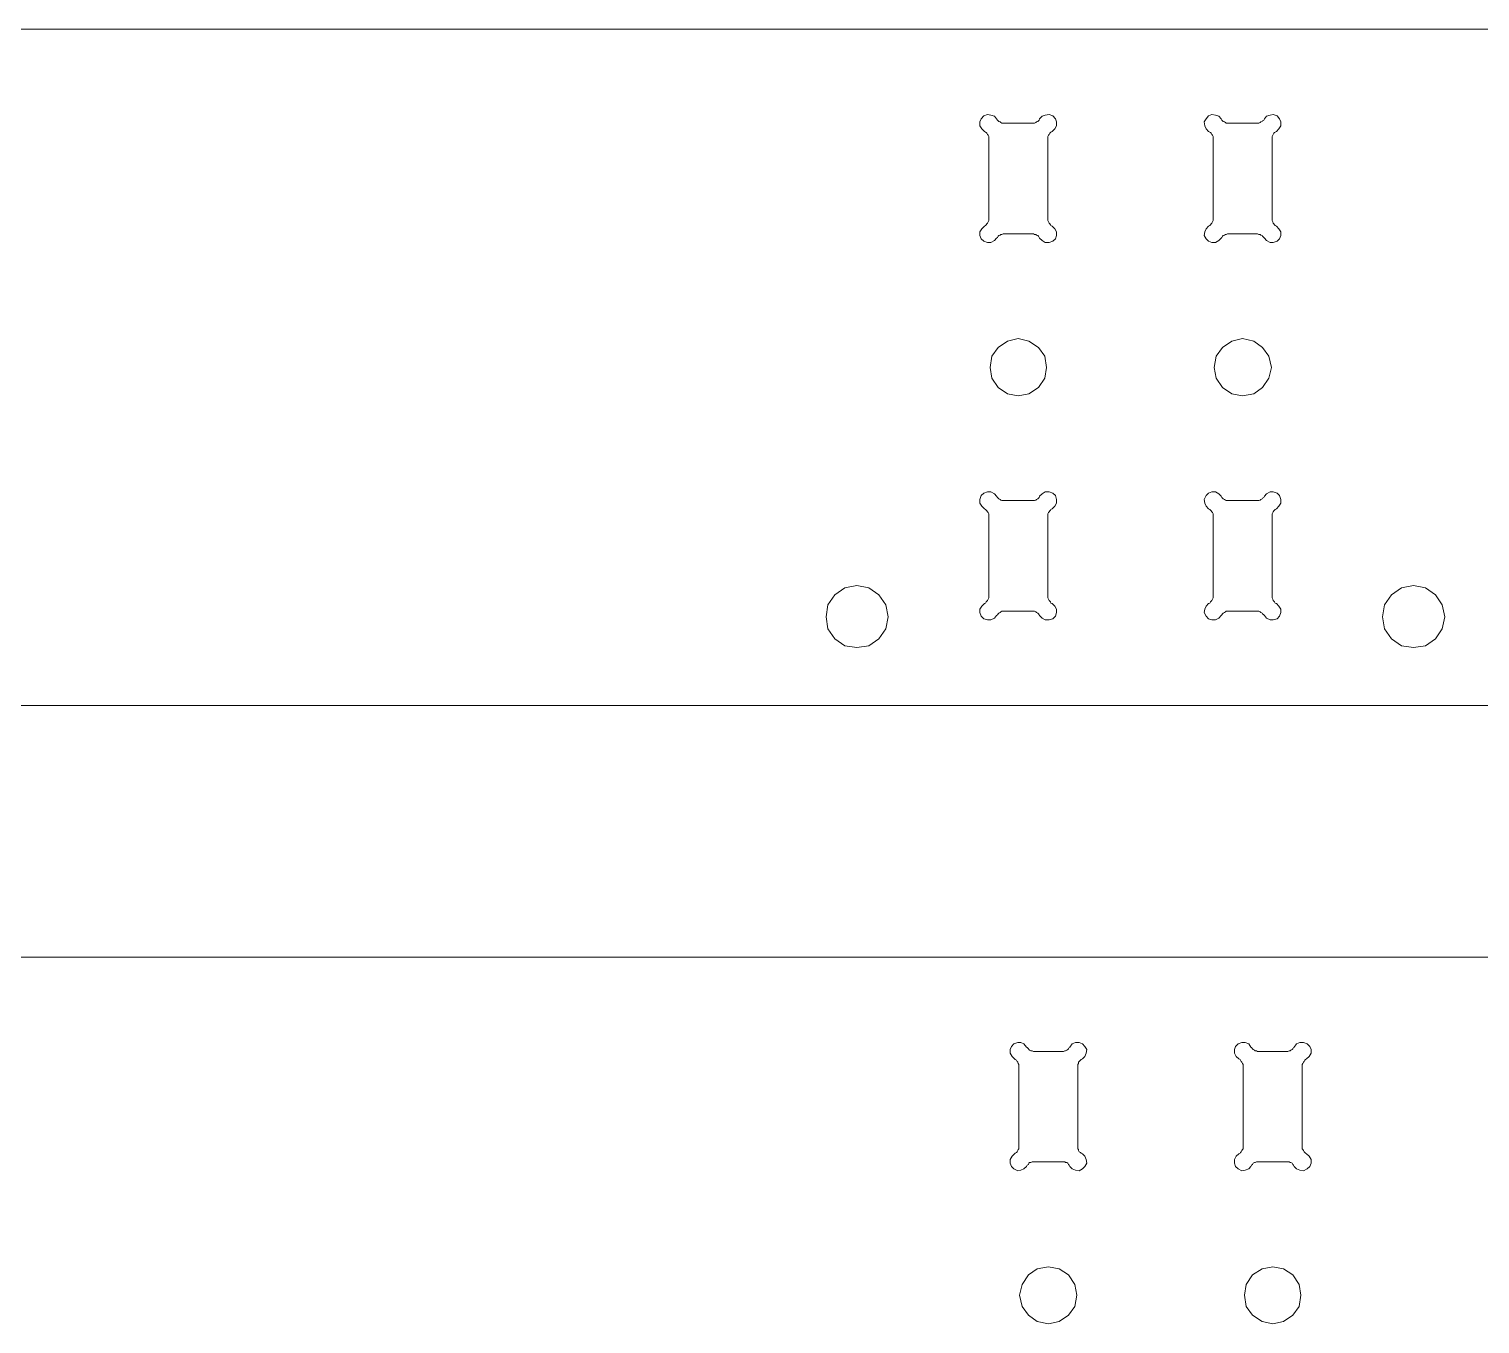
# Model space of a CAD drawing. Header units: inches. Extents: x 0 to 612, y 168 to 624.
# Drawn here: x 139.2 to 219.1, y 388.5 to 459.9 of the extents above; entities that cross this region are included whole.
import ezdxf

# ---------------------------------------------------------------- set-up
doc = ezdxf.new("R2010")
doc.units = ezdxf.units.IN
doc.header["$MEASUREMENT"] = 0
doc.layers.add('Capa 1', color=7, linetype='Continuous')

# ---------------------------------------------------------------- blocks, each defined once
blk = doc.blocks.new('block 171')
at = {"layer": 'Capa 1', "color": 7, "lineweight": 9, "true_color": 0xffffff}
blk.add_lwpolyline([(298.875, 459.854), (100.845, 459.854)], dxfattribs=at)
blk = doc.blocks.new('block 179')
at = {"layer": 'Capa 1', "color": 7, "lineweight": 9, "true_color": 0xffffff}
blk.add_lwpolyline([(129.278, 422.6), (270.441, 422.6)], dxfattribs=at)
blk = doc.blocks.new('block 210')
at = {"layer": 'Capa 1', "color": 7, "lineweight": 9, "true_color": 0xffffff}
blk.add_lwpolyline([(217.172, 427.477), (217.034, 428.134), (216.653, 428.688), (216.1, 429.068), (215.442, 429.207), (214.785, 429.068), (214.232, 428.688), (213.852, 428.134), (213.748, 427.477), (213.852, 426.82), (214.232, 426.267), (214.785, 425.886), (215.442, 425.782), (216.1, 425.886), (216.653, 426.267), (217.034, 426.82), (217.172, 427.477)], dxfattribs=at)
blk = doc.blocks.new('block 211')
at = {"layer": 'Capa 1', "color": 7, "lineweight": 9, "true_color": 0xffffff}
blk.add_lwpolyline([(186.525, 427.477), (186.387, 428.134), (186.006, 428.688), (185.453, 429.068), (184.795, 429.207), (184.138, 429.068), (183.585, 428.688), (183.204, 428.134), (183.101, 427.477), (183.204, 426.82), (183.585, 426.267), (184.138, 425.886), (184.795, 425.782), (185.453, 425.886), (186.006, 426.267), (186.387, 426.82), (186.525, 427.477)], dxfattribs=at)
blk = doc.blocks.new('block 212')
at = {"layer": 'Capa 1', "color": 7, "lineweight": 9, "true_color": 0xffffff}
blk.add_lwpolyline([(195.242, 441.209), (195.138, 441.832), (194.792, 442.316), (194.273, 442.662), (193.685, 442.801), (193.097, 442.662), (192.578, 442.316), (192.232, 441.832), (192.128, 441.209), (192.232, 440.622), (192.578, 440.103), (193.097, 439.757), (193.685, 439.653), (194.273, 439.757), (194.792, 440.103), (195.138, 440.622), (195.242, 441.209)], dxfattribs=at)
blk = doc.blocks.new('block 246')
at = {"layer": 'Capa 1', "color": 7, "lineweight": 9, "true_color": 0xffffff}
blk.add_lwpolyline([(205.273, 448.577), (206.795, 448.577)], dxfattribs=at)
blk = doc.blocks.new('block 247')
at = {"layer": 'Capa 1', "color": 7, "lineweight": 9, "true_color": 0xffffff}
blk.add_lwpolyline([(204.858, 448.335), (204.893, 448.37), (204.927, 448.439), (204.962, 448.474), (205.031, 448.508), (205.1, 448.542), (205.135, 448.542), (205.204, 448.577), (205.273, 448.577)], dxfattribs=at)
blk = doc.blocks.new('block 248')
at = {"layer": 'Capa 1', "color": 7, "lineweight": 9, "true_color": 0xffffff}
blk.add_lwpolyline([(204.166, 448.993), (204.028, 448.854), (203.958, 448.681), (203.924, 448.474), (204.028, 448.301), (204.166, 448.162), (204.339, 448.093), (204.546, 448.093), (204.72, 448.197), (204.858, 448.335)], dxfattribs=at)
blk = doc.blocks.new('block 249')
at = {"layer": 'Capa 1', "color": 7, "lineweight": 9, "true_color": 0xffffff}
blk.add_lwpolyline([(204.408, 449.407), (204.408, 449.373), (204.408, 449.304), (204.374, 449.234), (204.339, 449.166), (204.304, 449.131), (204.27, 449.062), (204.235, 449.027), (204.166, 448.993)], dxfattribs=at)
blk = doc.blocks.new('block 250')
at = {"layer": 'Capa 1', "color": 7, "lineweight": 9, "true_color": 0xffffff}
blk.add_lwpolyline([(204.408, 453.8), (204.408, 449.407)], dxfattribs=at)
blk = doc.blocks.new('block 251')
at = {"layer": 'Capa 1', "color": 7, "lineweight": 9, "true_color": 0xffffff}
blk.add_lwpolyline([(204.166, 454.216), (204.235, 454.181), (204.27, 454.146), (204.304, 454.112), (204.339, 454.042), (204.374, 454.008), (204.408, 453.939), (204.408, 453.87), (204.408, 453.8)], dxfattribs=at)
blk = doc.blocks.new('block 252')
at = {"layer": 'Capa 1', "color": 7, "lineweight": 9, "true_color": 0xffffff}
blk.add_lwpolyline([(204.858, 454.907), (204.72, 455.046), (204.546, 455.115), (204.339, 455.149), (204.166, 455.081), (204.028, 454.907), (203.924, 454.734), (203.958, 454.527), (204.028, 454.354), (204.166, 454.216)], dxfattribs=at)
blk = doc.blocks.new('block 253')
at = {"layer": 'Capa 1', "color": 7, "lineweight": 9, "true_color": 0xffffff}
blk.add_lwpolyline([(205.273, 454.665), (205.204, 454.665), (205.135, 454.665), (205.1, 454.7), (205.031, 454.734), (204.962, 454.769), (204.927, 454.804), (204.893, 454.838), (204.858, 454.907)], dxfattribs=at)
blk = doc.blocks.new('block 254')
at = {"layer": 'Capa 1', "color": 7, "lineweight": 9, "true_color": 0xffffff}
blk.add_lwpolyline([(206.795, 454.665), (205.273, 454.665)], dxfattribs=at)
blk = doc.blocks.new('block 255')
at = {"layer": 'Capa 1', "color": 7, "lineweight": 9, "true_color": 0xffffff}
blk.add_lwpolyline([(207.245, 454.907), (207.21, 454.838), (207.141, 454.804), (207.106, 454.769), (207.037, 454.734), (207.002, 454.7), (206.933, 454.665), (206.864, 454.665), (206.795, 454.665)], dxfattribs=at)
blk = doc.blocks.new('block 256')
at = {"layer": 'Capa 1', "color": 7, "lineweight": 9, "true_color": 0xffffff}
blk.add_lwpolyline([(207.902, 454.216), (208.04, 454.354), (208.144, 454.527), (208.144, 454.734), (208.075, 454.907), (207.937, 455.081), (207.729, 455.149), (207.556, 455.115), (207.348, 455.046), (207.245, 454.907)], dxfattribs=at)
blk = doc.blocks.new('block 257')
at = {"layer": 'Capa 1', "color": 7, "lineweight": 9, "true_color": 0xffffff}
blk.add_lwpolyline([(207.66, 453.8), (207.66, 453.87), (207.66, 453.939), (207.694, 454.008), (207.729, 454.042), (207.764, 454.112), (207.798, 454.146), (207.833, 454.181), (207.902, 454.216)], dxfattribs=at)
blk = doc.blocks.new('block 258')
at = {"layer": 'Capa 1', "color": 7, "lineweight": 9, "true_color": 0xffffff}
blk.add_lwpolyline([(207.66, 449.407), (207.66, 453.8)], dxfattribs=at)
blk = doc.blocks.new('block 259')
at = {"layer": 'Capa 1', "color": 7, "lineweight": 9, "true_color": 0xffffff}
blk.add_lwpolyline([(207.902, 448.993), (207.833, 449.027), (207.798, 449.062), (207.764, 449.131), (207.729, 449.166), (207.694, 449.234), (207.66, 449.304), (207.66, 449.373), (207.66, 449.407)], dxfattribs=at)
blk = doc.blocks.new('block 260')
at = {"layer": 'Capa 1', "color": 7, "lineweight": 9, "true_color": 0xffffff}
blk.add_lwpolyline([(207.245, 448.335), (207.348, 448.197), (207.556, 448.093), (207.729, 448.093), (207.937, 448.162), (208.075, 448.301), (208.144, 448.474), (208.144, 448.681), (208.04, 448.854), (207.902, 448.993)], dxfattribs=at)
blk = doc.blocks.new('block 261')
at = {"layer": 'Capa 1', "color": 7, "lineweight": 9, "true_color": 0xffffff}
blk.add_lwpolyline([(206.795, 448.577), (206.864, 448.577), (206.933, 448.542), (207.002, 448.542), (207.037, 448.508), (207.106, 448.474), (207.141, 448.439), (207.21, 448.37), (207.245, 448.335)], dxfattribs=at)
blk = doc.blocks.new('block 262')
at = {"layer": 'Capa 1', "color": 7, "lineweight": 9, "true_color": 0xffffff}
blk.add_lwpolyline([(205.273, 427.789), (206.795, 427.789)], dxfattribs=at)
blk = doc.blocks.new('block 263')
at = {"layer": 'Capa 1', "color": 7, "lineweight": 9, "true_color": 0xffffff}
blk.add_lwpolyline([(204.858, 427.546), (204.893, 427.581), (204.927, 427.65), (204.962, 427.685), (205.031, 427.719), (205.1, 427.754), (205.135, 427.789), (205.204, 427.789), (205.273, 427.789)], dxfattribs=at)
blk = doc.blocks.new('block 264')
at = {"layer": 'Capa 1', "color": 7, "lineweight": 9, "true_color": 0xffffff}
blk.add_lwpolyline([(204.166, 428.204), (204.028, 428.065), (203.958, 427.893), (203.924, 427.719), (204.028, 427.512), (204.166, 427.374), (204.339, 427.304), (204.546, 427.304), (204.72, 427.408), (204.858, 427.546)], dxfattribs=at)
blk = doc.blocks.new('block 265')
at = {"layer": 'Capa 1', "color": 7, "lineweight": 9, "true_color": 0xffffff}
blk.add_lwpolyline([(204.408, 428.653), (204.408, 428.584), (204.408, 428.515), (204.374, 428.446), (204.339, 428.376), (204.304, 428.342), (204.27, 428.307), (204.235, 428.238), (204.166, 428.204)], dxfattribs=at)
blk = doc.blocks.new('block 266')
at = {"layer": 'Capa 1', "color": 7, "lineweight": 9, "true_color": 0xffffff}
blk.add_lwpolyline([(204.408, 433.012), (204.408, 428.653)], dxfattribs=at)
blk = doc.blocks.new('block 267')
at = {"layer": 'Capa 1', "color": 7, "lineweight": 9, "true_color": 0xffffff}
blk.add_lwpolyline([(204.166, 433.427), (204.235, 433.392), (204.27, 433.357), (204.304, 433.323), (204.339, 433.254), (204.374, 433.219), (204.408, 433.15), (204.408, 433.081), (204.408, 433.012)], dxfattribs=at)
blk = doc.blocks.new('block 268')
at = {"layer": 'Capa 1', "color": 7, "lineweight": 9, "true_color": 0xffffff}
blk.add_lwpolyline([(204.858, 434.119), (204.72, 434.257), (204.546, 434.361), (204.339, 434.361), (204.166, 434.292), (204.028, 434.153), (203.924, 433.946), (203.958, 433.738), (204.028, 433.565), (204.166, 433.427)], dxfattribs=at)
blk = doc.blocks.new('block 269')
at = {"layer": 'Capa 1', "color": 7, "lineweight": 9, "true_color": 0xffffff}
blk.add_lwpolyline([(205.273, 433.876), (205.204, 433.876), (205.135, 433.876), (205.1, 433.911), (205.031, 433.946), (204.962, 433.98), (204.927, 434.015), (204.893, 434.049), (204.858, 434.119)], dxfattribs=at)
blk = doc.blocks.new('block 270')
at = {"layer": 'Capa 1', "color": 7, "lineweight": 9, "true_color": 0xffffff}
blk.add_lwpolyline([(206.795, 433.876), (205.273, 433.876)], dxfattribs=at)
blk = doc.blocks.new('block 271')
at = {"layer": 'Capa 1', "color": 7, "lineweight": 9, "true_color": 0xffffff}
blk.add_lwpolyline([(207.245, 434.119), (207.21, 434.049), (207.141, 434.015), (207.106, 433.98), (207.037, 433.946), (207.002, 433.911), (206.933, 433.876), (206.864, 433.876), (206.795, 433.876)], dxfattribs=at)
blk = doc.blocks.new('block 272')
at = {"layer": 'Capa 1', "color": 7, "lineweight": 9, "true_color": 0xffffff}
blk.add_lwpolyline([(207.902, 433.427), (208.04, 433.565), (208.144, 433.738), (208.144, 433.946), (208.075, 434.153), (207.937, 434.292), (207.729, 434.361), (207.556, 434.361), (207.348, 434.257), (207.245, 434.119)], dxfattribs=at)
blk = doc.blocks.new('block 273')
at = {"layer": 'Capa 1', "color": 7, "lineweight": 9, "true_color": 0xffffff}
blk.add_lwpolyline([(207.66, 433.012), (207.66, 433.081), (207.66, 433.15), (207.694, 433.219), (207.729, 433.254), (207.764, 433.323), (207.798, 433.357), (207.833, 433.392), (207.902, 433.427)], dxfattribs=at)
blk = doc.blocks.new('block 274')
at = {"layer": 'Capa 1', "color": 7, "lineweight": 9, "true_color": 0xffffff}
blk.add_lwpolyline([(207.66, 428.653), (207.66, 433.012)], dxfattribs=at)
blk = doc.blocks.new('block 275')
at = {"layer": 'Capa 1', "color": 7, "lineweight": 9, "true_color": 0xffffff}
blk.add_lwpolyline([(207.902, 428.204), (207.833, 428.238), (207.798, 428.307), (207.764, 428.342), (207.729, 428.376), (207.694, 428.446), (207.66, 428.515), (207.66, 428.584), (207.66, 428.653)], dxfattribs=at)
blk = doc.blocks.new('block 276')
at = {"layer": 'Capa 1', "color": 7, "lineweight": 9, "true_color": 0xffffff}
blk.add_lwpolyline([(207.245, 427.546), (207.348, 427.408), (207.556, 427.304), (207.729, 427.304), (207.937, 427.374), (208.075, 427.512), (208.144, 427.719), (208.144, 427.893), (208.04, 428.065), (207.902, 428.204)], dxfattribs=at)
blk = doc.blocks.new('block 277')
at = {"layer": 'Capa 1', "color": 7, "lineweight": 9, "true_color": 0xffffff}
blk.add_lwpolyline([(206.795, 427.789), (206.864, 427.789), (206.933, 427.789), (207.002, 427.754), (207.037, 427.719), (207.106, 427.685), (207.141, 427.65), (207.21, 427.581), (207.245, 427.546)], dxfattribs=at)
blk = doc.blocks.new('block 278')
at = {"layer": 'Capa 1', "color": 7, "lineweight": 9, "true_color": 0xffffff}
blk.add_lwpolyline([(192.924, 448.577), (194.446, 448.577)], dxfattribs=at)
blk = doc.blocks.new('block 279')
at = {"layer": 'Capa 1', "color": 7, "lineweight": 9, "true_color": 0xffffff}
blk.add_lwpolyline([(192.475, 448.335), (192.543, 448.37), (192.578, 448.439), (192.613, 448.474), (192.682, 448.508), (192.717, 448.542), (192.786, 448.542), (192.855, 448.577), (192.924, 448.577)], dxfattribs=at)
blk = doc.blocks.new('block 280')
at = {"layer": 'Capa 1', "color": 7, "lineweight": 9, "true_color": 0xffffff}
blk.add_lwpolyline([(191.817, 448.993), (191.679, 448.854), (191.575, 448.681), (191.575, 448.474), (191.645, 448.301), (191.783, 448.162), (191.99, 448.093), (192.163, 448.093), (192.371, 448.197), (192.475, 448.335)], dxfattribs=at)
blk = doc.blocks.new('block 281')
at = {"layer": 'Capa 1', "color": 7, "lineweight": 9, "true_color": 0xffffff}
blk.add_lwpolyline([(192.06, 449.407), (192.06, 449.373), (192.06, 449.304), (192.025, 449.234), (191.99, 449.166), (191.956, 449.131), (191.921, 449.062), (191.887, 449.027), (191.817, 448.993)], dxfattribs=at)
blk = doc.blocks.new('block 282')
at = {"layer": 'Capa 1', "color": 7, "lineweight": 9, "true_color": 0xffffff}
blk.add_lwpolyline([(192.06, 453.8), (192.06, 449.407)], dxfattribs=at)
blk = doc.blocks.new('block 283')
at = {"layer": 'Capa 1', "color": 7, "lineweight": 9, "true_color": 0xffffff}
blk.add_lwpolyline([(191.817, 454.216), (191.887, 454.181), (191.921, 454.146), (191.956, 454.112), (191.99, 454.042), (192.025, 454.008), (192.06, 453.939), (192.06, 453.87), (192.06, 453.8)], dxfattribs=at)
blk = doc.blocks.new('block 284')
at = {"layer": 'Capa 1', "color": 7, "lineweight": 9, "true_color": 0xffffff}
blk.add_lwpolyline([(192.475, 454.907), (192.371, 455.046), (192.163, 455.115), (191.99, 455.149), (191.783, 455.081), (191.645, 454.907), (191.575, 454.734), (191.575, 454.527), (191.679, 454.354), (191.817, 454.216)], dxfattribs=at)
blk = doc.blocks.new('block 285')
at = {"layer": 'Capa 1', "color": 7, "lineweight": 9, "true_color": 0xffffff}
blk.add_lwpolyline([(192.924, 454.665), (192.855, 454.665), (192.786, 454.665), (192.717, 454.7), (192.682, 454.734), (192.613, 454.769), (192.578, 454.804), (192.543, 454.838), (192.475, 454.907)], dxfattribs=at)
blk = doc.blocks.new('block 286')
at = {"layer": 'Capa 1', "color": 7, "lineweight": 9, "true_color": 0xffffff}
blk.add_lwpolyline([(194.446, 454.665), (192.924, 454.665)], dxfattribs=at)
blk = doc.blocks.new('block 287')
at = {"layer": 'Capa 1', "color": 7, "lineweight": 9, "true_color": 0xffffff}
blk.add_lwpolyline([(194.861, 454.907), (194.827, 454.838), (194.792, 454.804), (194.758, 454.769), (194.688, 454.734), (194.654, 454.7), (194.584, 454.665), (194.516, 454.665), (194.446, 454.665)], dxfattribs=at)
blk = doc.blocks.new('block 288')
at = {"layer": 'Capa 1', "color": 7, "lineweight": 9, "true_color": 0xffffff}
blk.add_lwpolyline([(195.553, 454.216), (195.691, 454.354), (195.795, 454.527), (195.795, 454.734), (195.726, 454.907), (195.587, 455.081), (195.38, 455.149), (195.172, 455.115), (195, 455.046), (194.861, 454.907)], dxfattribs=at)
blk = doc.blocks.new('block 289')
at = {"layer": 'Capa 1', "color": 7, "lineweight": 9, "true_color": 0xffffff}
blk.add_lwpolyline([(195.311, 453.8), (195.311, 453.87), (195.311, 453.939), (195.346, 454.008), (195.38, 454.042), (195.415, 454.112), (195.449, 454.146), (195.484, 454.181), (195.553, 454.216)], dxfattribs=at)
blk = doc.blocks.new('block 290')
at = {"layer": 'Capa 1', "color": 7, "lineweight": 9, "true_color": 0xffffff}
blk.add_lwpolyline([(195.311, 449.407), (195.311, 453.8)], dxfattribs=at)
blk = doc.blocks.new('block 291')
at = {"layer": 'Capa 1', "color": 7, "lineweight": 9, "true_color": 0xffffff}
blk.add_lwpolyline([(195.553, 448.993), (195.484, 449.027), (195.449, 449.062), (195.415, 449.131), (195.38, 449.166), (195.346, 449.234), (195.311, 449.304), (195.311, 449.373), (195.311, 449.407)], dxfattribs=at)
blk = doc.blocks.new('block 292')
at = {"layer": 'Capa 1', "color": 7, "lineweight": 9, "true_color": 0xffffff}
blk.add_lwpolyline([(194.861, 448.335), (195, 448.197), (195.172, 448.093), (195.38, 448.093), (195.587, 448.162), (195.726, 448.301), (195.795, 448.474), (195.795, 448.681), (195.691, 448.854), (195.553, 448.993)], dxfattribs=at)
blk = doc.blocks.new('block 293')
at = {"layer": 'Capa 1', "color": 7, "lineweight": 9, "true_color": 0xffffff}
blk.add_lwpolyline([(194.446, 448.577), (194.516, 448.577), (194.584, 448.542), (194.654, 448.542), (194.688, 448.508), (194.758, 448.474), (194.792, 448.439), (194.827, 448.37), (194.861, 448.335)], dxfattribs=at)
blk = doc.blocks.new('block 294')
at = {"layer": 'Capa 1', "color": 7, "lineweight": 9, "true_color": 0xffffff}
blk.add_lwpolyline([(192.924, 427.789), (194.446, 427.789)], dxfattribs=at)
blk = doc.blocks.new('block 295')
at = {"layer": 'Capa 1', "color": 7, "lineweight": 9, "true_color": 0xffffff}
blk.add_lwpolyline([(192.475, 427.546), (192.543, 427.581), (192.578, 427.65), (192.613, 427.685), (192.682, 427.719), (192.717, 427.754), (192.786, 427.789), (192.855, 427.789), (192.924, 427.789)], dxfattribs=at)
blk = doc.blocks.new('block 296')
at = {"layer": 'Capa 1', "color": 7, "lineweight": 9, "true_color": 0xffffff}
blk.add_lwpolyline([(191.817, 428.204), (191.679, 428.065), (191.575, 427.893), (191.575, 427.719), (191.645, 427.512), (191.783, 427.374), (191.99, 427.304), (192.163, 427.304), (192.371, 427.408), (192.475, 427.546)], dxfattribs=at)
blk = doc.blocks.new('block 297')
at = {"layer": 'Capa 1', "color": 7, "lineweight": 9, "true_color": 0xffffff}
blk.add_lwpolyline([(192.06, 428.653), (192.06, 428.584), (192.06, 428.515), (192.025, 428.446), (191.99, 428.376), (191.956, 428.342), (191.921, 428.307), (191.887, 428.238), (191.817, 428.204)], dxfattribs=at)
blk = doc.blocks.new('block 298')
at = {"layer": 'Capa 1', "color": 7, "lineweight": 9, "true_color": 0xffffff}
blk.add_lwpolyline([(192.06, 433.012), (192.06, 428.653)], dxfattribs=at)
blk = doc.blocks.new('block 299')
at = {"layer": 'Capa 1', "color": 7, "lineweight": 9, "true_color": 0xffffff}
blk.add_lwpolyline([(191.817, 433.427), (191.887, 433.392), (191.921, 433.357), (191.956, 433.323), (191.99, 433.254), (192.025, 433.219), (192.06, 433.15), (192.06, 433.081), (192.06, 433.012)], dxfattribs=at)
blk = doc.blocks.new('block 300')
at = {"layer": 'Capa 1', "color": 7, "lineweight": 9, "true_color": 0xffffff}
blk.add_lwpolyline([(192.475, 434.119), (192.371, 434.257), (192.163, 434.361), (191.99, 434.361), (191.783, 434.292), (191.645, 434.153), (191.575, 433.946), (191.575, 433.738), (191.679, 433.565), (191.817, 433.427)], dxfattribs=at)
blk = doc.blocks.new('block 301')
at = {"layer": 'Capa 1', "color": 7, "lineweight": 9, "true_color": 0xffffff}
blk.add_lwpolyline([(192.924, 433.876), (192.855, 433.876), (192.786, 433.876), (192.717, 433.911), (192.682, 433.946), (192.613, 433.98), (192.578, 434.015), (192.543, 434.049), (192.475, 434.119)], dxfattribs=at)
blk = doc.blocks.new('block 302')
at = {"layer": 'Capa 1', "color": 7, "lineweight": 9, "true_color": 0xffffff}
blk.add_lwpolyline([(194.446, 433.876), (192.924, 433.876)], dxfattribs=at)
blk = doc.blocks.new('block 303')
at = {"layer": 'Capa 1', "color": 7, "lineweight": 9, "true_color": 0xffffff}
blk.add_lwpolyline([(194.861, 434.119), (194.827, 434.049), (194.792, 434.015), (194.758, 433.98), (194.688, 433.946), (194.654, 433.911), (194.584, 433.876), (194.516, 433.876), (194.446, 433.876)], dxfattribs=at)
blk = doc.blocks.new('block 304')
at = {"layer": 'Capa 1', "color": 7, "lineweight": 9, "true_color": 0xffffff}
blk.add_lwpolyline([(195.553, 433.427), (195.691, 433.565), (195.795, 433.738), (195.795, 433.946), (195.726, 434.153), (195.587, 434.292), (195.38, 434.361), (195.172, 434.361), (195, 434.257), (194.861, 434.119)], dxfattribs=at)
blk = doc.blocks.new('block 305')
at = {"layer": 'Capa 1', "color": 7, "lineweight": 9, "true_color": 0xffffff}
blk.add_lwpolyline([(195.311, 433.012), (195.311, 433.081), (195.311, 433.15), (195.346, 433.219), (195.38, 433.254), (195.415, 433.323), (195.449, 433.357), (195.484, 433.392), (195.553, 433.427)], dxfattribs=at)
blk = doc.blocks.new('block 306')
at = {"layer": 'Capa 1', "color": 7, "lineweight": 9, "true_color": 0xffffff}
blk.add_lwpolyline([(195.311, 428.653), (195.311, 433.012)], dxfattribs=at)
blk = doc.blocks.new('block 307')
at = {"layer": 'Capa 1', "color": 7, "lineweight": 9, "true_color": 0xffffff}
blk.add_lwpolyline([(195.553, 428.204), (195.484, 428.238), (195.449, 428.307), (195.415, 428.342), (195.38, 428.376), (195.346, 428.446), (195.311, 428.515), (195.311, 428.584), (195.311, 428.653)], dxfattribs=at)
blk = doc.blocks.new('block 308')
at = {"layer": 'Capa 1', "color": 7, "lineweight": 9, "true_color": 0xffffff}
blk.add_lwpolyline([(194.861, 427.546), (195, 427.408), (195.172, 427.304), (195.38, 427.304), (195.587, 427.374), (195.726, 427.512), (195.795, 427.719), (195.795, 427.893), (195.691, 428.065), (195.553, 428.204)], dxfattribs=at)
blk = doc.blocks.new('block 309')
at = {"layer": 'Capa 1', "color": 7, "lineweight": 9, "true_color": 0xffffff}
blk.add_lwpolyline([(194.446, 427.789), (194.516, 427.789), (194.584, 427.789), (194.654, 427.754), (194.688, 427.719), (194.758, 427.685), (194.792, 427.65), (194.827, 427.581), (194.861, 427.546)], dxfattribs=at)
blk = doc.blocks.new('block 342')
at = {"layer": 'Capa 1', "color": 7, "lineweight": 9, "true_color": 0xffffff}
blk.add_lwpolyline([(207.625, 441.209), (207.487, 441.832), (207.141, 442.316), (206.656, 442.662), (206.034, 442.801), (205.446, 442.662), (204.927, 442.316), (204.581, 441.832), (204.478, 441.209), (204.581, 440.622), (204.927, 440.103), (205.446, 439.757), (206.034, 439.653), (206.656, 439.757), (207.141, 440.103), (207.487, 440.622), (207.625, 441.209)], dxfattribs=at)
blk = doc.blocks.new('block 348')
at = {"layer": 'Capa 1', "color": 7, "lineweight": 9, "true_color": 0xffffff}
blk.add_lwpolyline([(196.106, 397.453), (196.176, 397.453), (196.245, 397.453), (196.279, 397.418), (196.349, 397.418), (196.418, 397.384), (196.452, 397.314), (196.487, 397.28), (196.521, 397.21)], dxfattribs=at)
blk = doc.blocks.new('block 390')
at = {"layer": 'Capa 1', "color": 7, "lineweight": 9, "true_color": 0xffffff}
blk.add_lwpolyline([(206.483, 397.21), (206.519, 397.28), (206.587, 397.314), (206.622, 397.384), (206.691, 397.418), (206.726, 397.418), (206.795, 397.453), (206.864, 397.453), (206.933, 397.453)], dxfattribs=at)
blk = doc.blocks.new('block 391')
at = {"layer": 'Capa 1', "color": 7, "lineweight": 9, "true_color": 0xffffff}
blk.add_lwpolyline([(206.933, 397.453), (208.455, 397.453)], dxfattribs=at)
blk = doc.blocks.new('block 392')
at = {"layer": 'Capa 1', "color": 7, "lineweight": 9, "true_color": 0xffffff}
blk.add_lwpolyline([(208.455, 397.453), (208.524, 397.453), (208.594, 397.453), (208.663, 397.418), (208.697, 397.418), (208.767, 397.384), (208.801, 397.314), (208.836, 397.28), (208.871, 397.21)], dxfattribs=at)
blk = doc.blocks.new('block 393')
at = {"layer": 'Capa 1', "color": 7, "lineweight": 9, "true_color": 0xffffff}
blk.add_lwpolyline([(208.871, 397.21), (209.009, 397.072), (209.182, 397.003), (209.389, 396.969), (209.597, 397.072), (209.735, 397.21), (209.804, 397.384), (209.804, 397.591), (209.701, 397.764), (209.562, 397.902)], dxfattribs=at)
blk = doc.blocks.new('block 394')
at = {"layer": 'Capa 1', "color": 7, "lineweight": 9, "true_color": 0xffffff}
blk.add_lwpolyline([(209.562, 397.902), (209.493, 397.937), (209.458, 397.972), (209.424, 398.006), (209.389, 398.075), (209.354, 398.145), (209.32, 398.179), (209.32, 398.249), (209.32, 398.317)], dxfattribs=at)
blk = doc.blocks.new('block 395')
at = {"layer": 'Capa 1', "color": 7, "lineweight": 9, "true_color": 0xffffff}
blk.add_lwpolyline([(209.32, 398.317), (209.32, 402.71)], dxfattribs=at)
blk = doc.blocks.new('block 396')
at = {"layer": 'Capa 1', "color": 7, "lineweight": 9, "true_color": 0xffffff}
blk.add_lwpolyline([(209.32, 402.71), (209.32, 402.745), (209.32, 402.814), (209.354, 402.883), (209.389, 402.953), (209.424, 402.987), (209.458, 403.057), (209.493, 403.091), (209.562, 403.125)], dxfattribs=at)
blk = doc.blocks.new('block 397')
at = {"layer": 'Capa 1', "color": 7, "lineweight": 9, "true_color": 0xffffff}
blk.add_lwpolyline([(209.562, 403.125), (209.701, 403.264), (209.804, 403.437), (209.804, 403.645), (209.735, 403.817), (209.597, 403.956), (209.389, 404.025), (209.182, 404.025), (209.009, 403.956), (208.871, 403.783)], dxfattribs=at)
blk = doc.blocks.new('block 398')
at = {"layer": 'Capa 1', "color": 7, "lineweight": 9, "true_color": 0xffffff}
blk.add_lwpolyline([(208.871, 403.783), (208.836, 403.748), (208.801, 403.679), (208.767, 403.645), (208.697, 403.61), (208.663, 403.575), (208.594, 403.575), (208.524, 403.541), (208.455, 403.541)], dxfattribs=at)
blk = doc.blocks.new('block 399')
at = {"layer": 'Capa 1', "color": 7, "lineweight": 9, "true_color": 0xffffff}
blk.add_lwpolyline([(208.455, 403.541), (206.933, 403.541)], dxfattribs=at)
blk = doc.blocks.new('block 400')
at = {"layer": 'Capa 1', "color": 7, "lineweight": 9, "true_color": 0xffffff}
blk.add_lwpolyline([(206.933, 403.541), (206.864, 403.541), (206.795, 403.575), (206.726, 403.575), (206.691, 403.61), (206.622, 403.645), (206.587, 403.679), (206.519, 403.748), (206.483, 403.783)], dxfattribs=at)
blk = doc.blocks.new('block 401')
at = {"layer": 'Capa 1', "color": 7, "lineweight": 9, "true_color": 0xffffff}
blk.add_lwpolyline([(206.483, 403.783), (206.38, 403.956), (206.172, 404.025), (206, 404.025), (205.792, 403.956), (205.653, 403.817), (205.584, 403.645), (205.584, 403.437), (205.688, 403.264), (205.827, 403.125)], dxfattribs=at)
blk = doc.blocks.new('block 402')
at = {"layer": 'Capa 1', "color": 7, "lineweight": 9, "true_color": 0xffffff}
blk.add_lwpolyline([(205.827, 403.125), (205.896, 403.091), (205.93, 403.057), (205.965, 402.987), (206, 402.953), (206.034, 402.883), (206.068, 402.814), (206.068, 402.745), (206.068, 402.71)], dxfattribs=at)
blk = doc.blocks.new('block 403')
at = {"layer": 'Capa 1', "color": 7, "lineweight": 9, "true_color": 0xffffff}
blk.add_lwpolyline([(206.068, 402.71), (206.068, 398.317)], dxfattribs=at)
blk = doc.blocks.new('block 404')
at = {"layer": 'Capa 1', "color": 7, "lineweight": 9, "true_color": 0xffffff}
blk.add_lwpolyline([(206.068, 398.317), (206.068, 398.249), (206.068, 398.179), (206.034, 398.145), (206, 398.075), (205.965, 398.006), (205.93, 397.972), (205.896, 397.937), (205.827, 397.902)], dxfattribs=at)
blk = doc.blocks.new('block 405')
at = {"layer": 'Capa 1', "color": 7, "lineweight": 9, "true_color": 0xffffff}
blk.add_lwpolyline([(205.827, 397.902), (205.688, 397.764), (205.584, 397.591), (205.584, 397.384), (205.653, 397.21), (205.792, 397.072), (206, 396.969), (206.172, 397.003), (206.38, 397.072), (206.483, 397.21)], dxfattribs=at)
blk = doc.blocks.new('block 422')
at = {"layer": 'Capa 1', "color": 7, "lineweight": 9, "true_color": 0xffffff}
blk.add_lwpolyline([(194.135, 397.21), (194.169, 397.28), (194.239, 397.314), (194.273, 397.384), (194.308, 397.418), (194.377, 397.418), (194.446, 397.453), (194.516, 397.453), (194.584, 397.453)], dxfattribs=at)
blk = doc.blocks.new('block 423')
at = {"layer": 'Capa 1', "color": 7, "lineweight": 9, "true_color": 0xffffff}
blk.add_lwpolyline([(194.584, 397.453), (196.106, 397.453)], dxfattribs=at)
blk = doc.blocks.new('block 425')
at = {"layer": 'Capa 1', "color": 7, "lineweight": 9, "true_color": 0xffffff}
blk.add_lwpolyline([(196.521, 397.21), (196.66, 397.072), (196.833, 397.003), (197.041, 396.969), (197.213, 397.072), (197.352, 397.21), (197.456, 397.384), (197.421, 397.591), (197.352, 397.764), (197.213, 397.902)], dxfattribs=at)
blk = doc.blocks.new('block 426')
at = {"layer": 'Capa 1', "color": 7, "lineweight": 9, "true_color": 0xffffff}
blk.add_lwpolyline([(197.213, 397.902), (197.144, 397.937), (197.11, 397.972), (197.041, 398.006), (197.006, 398.075), (197.006, 398.145), (196.971, 398.179), (196.971, 398.249), (196.971, 398.317)], dxfattribs=at)
blk = doc.blocks.new('block 427')
at = {"layer": 'Capa 1', "color": 7, "lineweight": 9, "true_color": 0xffffff}
blk.add_lwpolyline([(196.971, 398.317), (196.971, 402.71)], dxfattribs=at)
blk = doc.blocks.new('block 428')
at = {"layer": 'Capa 1', "color": 7, "lineweight": 9, "true_color": 0xffffff}
blk.add_lwpolyline([(196.971, 402.71), (196.971, 402.745), (196.971, 402.814), (197.006, 402.883), (197.006, 402.953), (197.041, 402.987), (197.11, 403.057), (197.144, 403.091), (197.213, 403.125)], dxfattribs=at)
blk = doc.blocks.new('block 429')
at = {"layer": 'Capa 1', "color": 7, "lineweight": 9, "true_color": 0xffffff}
blk.add_lwpolyline([(197.213, 403.125), (197.352, 403.264), (197.421, 403.437), (197.456, 403.645), (197.352, 403.817), (197.213, 403.956), (197.041, 404.025), (196.833, 404.025), (196.66, 403.956), (196.521, 403.783)], dxfattribs=at)
blk = doc.blocks.new('block 430')
at = {"layer": 'Capa 1', "color": 7, "lineweight": 9, "true_color": 0xffffff}
blk.add_lwpolyline([(196.521, 403.783), (196.487, 403.748), (196.452, 403.679), (196.418, 403.645), (196.349, 403.61), (196.279, 403.575), (196.245, 403.575), (196.176, 403.541), (196.106, 403.541)], dxfattribs=at)
blk = doc.blocks.new('block 431')
at = {"layer": 'Capa 1', "color": 7, "lineweight": 9, "true_color": 0xffffff}
blk.add_lwpolyline([(196.106, 403.541), (194.584, 403.541)], dxfattribs=at)
blk = doc.blocks.new('block 432')
at = {"layer": 'Capa 1', "color": 7, "lineweight": 9, "true_color": 0xffffff}
blk.add_lwpolyline([(194.584, 403.541), (194.516, 403.541), (194.446, 403.575), (194.377, 403.575), (194.308, 403.61), (194.273, 403.645), (194.239, 403.679), (194.169, 403.748), (194.135, 403.783)], dxfattribs=at)
blk = doc.blocks.new('block 433')
at = {"layer": 'Capa 1', "color": 7, "lineweight": 9, "true_color": 0xffffff}
blk.add_lwpolyline([(194.135, 403.783), (193.997, 403.956), (193.824, 404.025), (193.65, 404.025), (193.443, 403.956), (193.305, 403.817), (193.235, 403.645), (193.235, 403.437), (193.339, 403.264), (193.478, 403.125)], dxfattribs=at)
blk = doc.blocks.new('block 434')
at = {"layer": 'Capa 1', "color": 7, "lineweight": 9, "true_color": 0xffffff}
blk.add_lwpolyline([(193.478, 403.125), (193.512, 403.091), (193.582, 403.057), (193.616, 402.987), (193.65, 402.953), (193.685, 402.883), (193.72, 402.814), (193.72, 402.745), (193.72, 402.71)], dxfattribs=at)
blk = doc.blocks.new('block 435')
at = {"layer": 'Capa 1', "color": 7, "lineweight": 9, "true_color": 0xffffff}
blk.add_lwpolyline([(193.72, 402.71), (193.72, 398.317)], dxfattribs=at)
blk = doc.blocks.new('block 436')
at = {"layer": 'Capa 1', "color": 7, "lineweight": 9, "true_color": 0xffffff}
blk.add_lwpolyline([(193.72, 398.317), (193.72, 398.249), (193.72, 398.179), (193.685, 398.145), (193.65, 398.075), (193.616, 398.006), (193.582, 397.972), (193.512, 397.937), (193.478, 397.902)], dxfattribs=at)
blk = doc.blocks.new('block 437')
at = {"layer": 'Capa 1', "color": 7, "lineweight": 9, "true_color": 0xffffff}
blk.add_lwpolyline([(193.478, 397.902), (193.339, 397.764), (193.235, 397.591), (193.235, 397.384), (193.305, 397.21), (193.443, 397.072), (193.65, 396.969), (193.824, 397.003), (193.997, 397.072), (194.135, 397.21)], dxfattribs=at)
blk = doc.blocks.new('block 468')
at = {"layer": 'Capa 1', "color": 7, "lineweight": 9, "true_color": 0xffffff}
blk.add_lwpolyline([(209.251, 390.119), (209.147, 390.708), (208.801, 391.227), (208.282, 391.572), (207.694, 391.676), (207.106, 391.572), (206.587, 391.227), (206.242, 390.708), (206.138, 390.119), (206.242, 389.497), (206.587, 389.013), (207.106, 388.667), (207.694, 388.528), (208.282, 388.667), (208.801, 389.013), (209.147, 389.497), (209.251, 390.119)], dxfattribs=at)
blk = doc.blocks.new('block 469')
at = {"layer": 'Capa 1', "color": 7, "lineweight": 9, "true_color": 0xffffff}
blk.add_lwpolyline([(196.902, 390.119), (196.798, 390.708), (196.452, 391.227), (195.934, 391.572), (195.346, 391.676), (194.723, 391.572), (194.239, 391.227), (193.893, 390.708), (193.754, 390.119), (193.893, 389.497), (194.239, 389.013), (194.723, 388.667), (195.346, 388.528), (195.934, 388.667), (196.452, 389.013), (196.798, 389.497), (196.902, 390.119)], dxfattribs=at)
blk = doc.blocks.new('block 516')
at = {"layer": 'Capa 1', "color": 7, "lineweight": 9, "true_color": 0xffffff}
blk.add_lwpolyline([(300.535, 408.729), (102.505, 408.729)], dxfattribs=at)

msp = doc.modelspace()

# ---------------------------------------------------------------- block references
at = {"layer": 'Capa 1'}
for name in ['block 171', 'block 284', 'block 285', 'block 286', 'block 287', 'block 288', 'block 252', 'block 253', 'block 254', 'block 255', 'block 256', 'block 283', 'block 289', 'block 251', 'block 257', 'block 282', 'block 290', 'block 250', 'block 258', 'block 281', 'block 291', 'block 249', 'block 259', 'block 280', 'block 279', 'block 278', 'block 293', 'block 292', 'block 248', 'block 247', 'block 246', 'block 261', 'block 260', 'block 212', 'block 342', 'block 300', 'block 301', 'block 303', 'block 304', 'block 268', 'block 269', 'block 271', 'block 272', 'block 299', 'block 302', 'block 305', 'block 267', 'block 270', 'block 273', 'block 298', 'block 306', 'block 266', 'block 274', 'block 211', 'block 210', 'block 297', 'block 307', 'block 265', 'block 275', 'block 296', 'block 295', 'block 294', 'block 309', 'block 308', 'block 264', 'block 263', 'block 262', 'block 277', 'block 276', 'block 179', 'block 516', 'block 433', 'block 432', 'block 431', 'block 430', 'block 429', 'block 401', 'block 400', 'block 399', 'block 398', 'block 397', 'block 434', 'block 428', 'block 402', 'block 396', 'block 435', 'block 427', 'block 403', 'block 395', 'block 436', 'block 426', 'block 404', 'block 394', 'block 437', 'block 422', 'block 423', 'block 348', 'block 425', 'block 405', 'block 390', 'block 391', 'block 392', 'block 393', 'block 469', 'block 468']:
    msp.add_blockref(name, (0, 0), dxfattribs=at)

doc.saveas('drawing.dxf')
